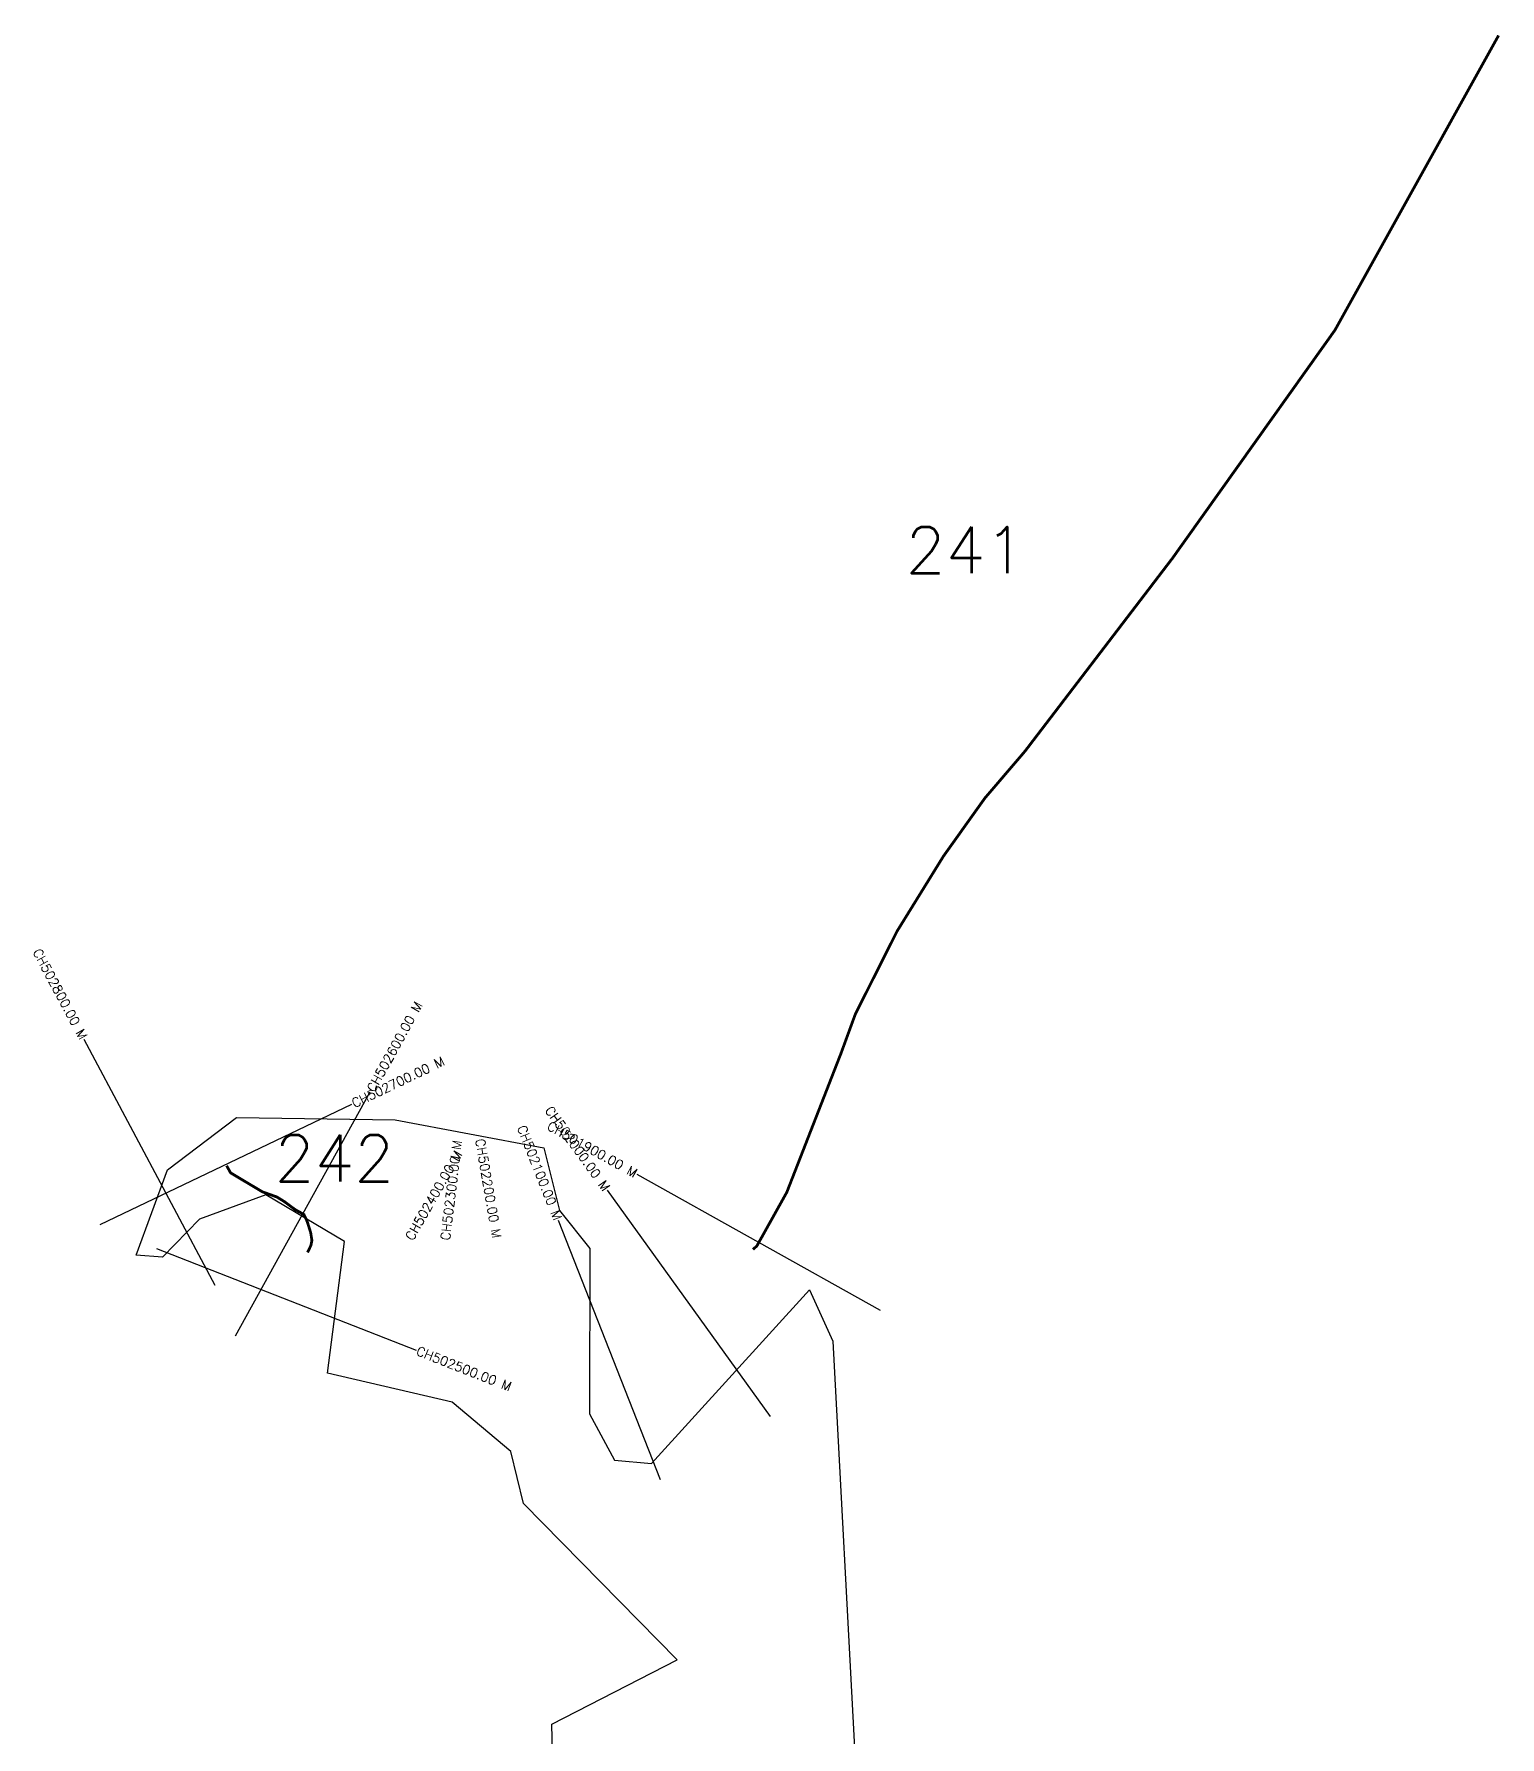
# Model space of a CAD drawing. Header units: metres. Extents: x 314786 to 317620, y 1881087 to 1885913.
# Drawn here: x 315981 to 317558, y 1884081 to 1885913 of the extents above; entities that cross this region are included whole.
import ezdxf
from ezdxf.enums import TextEntityAlignment as Align

# ---------------------------------------------------------------- set-up
doc = ezdxf.new("R2010")
doc.units = ezdxf.units.M
for name, color, linetype in [('ARTIFICIALLY PROTECTED', 4, 'Continuous'), ('CS', 134, 'Continuous'), ('CSMark', 6, 'Continuous'), ('village', 3, 'Continuous')]:
    doc.layers.add(name, color=color, linetype=linetype)
doc.styles.get("Standard").update_dxf_attribs({"font": 'simplex.shx'})

msp = doc.modelspace()

# ---------------------------------------------------------------- linework, layer by layer
at = {"layer": 'ARTIFICIALLY PROTECTED', "const_width": 3, "flags": 128}
for points in [[(317556.5, 1885911.4), (317526, 1885856.5), (317380.4, 1885594.3), (317205.6, 1885348.9), (317046.8, 1885141.1), (317003.7, 1885090.7), (316959.2, 1885028.3), (316909.3, 1884947.6), (316864.4, 1884858.4), (316849, 1884816.3), (316790.6, 1884666.6), (316758.4, 1884608.9), (316754.2, 1884605.1)], [(316275, 1884601.9), (316278.6, 1884609.5), (316279.7, 1884614.9), (316278.3, 1884623.5), (316274.6, 1884635.2), (316271.1, 1884642.8), (316261.5, 1884648.1), (316250.4, 1884656.4), (316242, 1884661.6), (316226.3, 1884667.2), (316192.2, 1884687.6), (316187.9, 1884695.3)]]:
    msp.add_lwpolyline(points, dxfattribs=at)
at = {"layer": 'CS'}
for p, q in [((316175.7, 1884566.4), (316034.7, 1884831.2)), ((316197.5, 1884512.1), (316342.2, 1884774.9)), ((316051.9, 1884631.9), (316322.5, 1884761.4)), ((316891.3, 1884539.3), (316629.5, 1884685.8)), ((316773, 1884425.3), (316597.8, 1884668.8)), ((316654.7, 1884357.1), (316545, 1884636.3)), ((316112.5, 1884606.3), (316391.9, 1884496.9))]:
    msp.add_line(p, q, dxfattribs=at)
at = {"layer": 'village', "color": 6}
msp.add_polyline3d([(316539.4, 1884032.4, 0), (316537.7, 1884094.5, 0), (316672.7, 1884163.6, 0), (316507.2, 1884331.8, 0), (316493.7, 1884387.9, 0), (316430.5, 1884440.7, 0), (316296.6, 1884472, 0), (316314.6, 1884613.6, 0), (316230, 1884664.1, 0), (316158.9, 1884637.9, 0), (316119, 1884597, 0), (316090.4, 1884599, 0), (316124.4, 1884691, 0), (316198.6, 1884747, 0), (316369.3, 1884744.8, 0), (316529.3, 1884714.4, 0), (316546.2, 1884646.9, 0), (316578.6, 1884606.2, 0), (316578.4, 1884428.3, 0), (316605.2, 1884378.5, 0), (316645.1, 1884374.7, 0), (316815, 1884561.7, 0), (316840.3, 1884506.6, 0), (316864.3, 1884055.4, 0)], dxfattribs=at)

# ---------------------------------------------------------------- texts
at = {"char_height": 50, "attachment_point": 1}
for s, insert in [('241', (316918.5, 1885382.8)), ('242', (316239.5, 1884728.4))]:
    msp.add_mtext_dynamic_manual_height_columns(s, width=84.374, gutter_width=1, heights=[74.2], dxfattribs=dict(at, insert=insert))
at = {"layer": 'CSMark'}
for s, rotation, p in [('CH502800.00 M', 298.0347, (316034.3, 1884832.1)), ('CH502000.00 M', 305.7366, (316597.2, 1884669.6)), ('CH502100.00 M', 291.4594, (316544.6, 1884637.2)), ('CH501900.00 M', 330.7724, (316628.7, 1884686.3)), ('CH502200.00 M', 279.7501, (316478.8, 1884617.4))]:
    msp.add_text(s, height=10, rotation=rotation, dxfattribs=at).set_placement(p, align=Align.MIDDLE_RIGHT)
for s, rotation, p in [('CH502600.00 M', 61.1757, (316342.6, 1884775.8)), ('CH502700.00 M', 25.563, (316323.4, 1884761.8)), ('CH502300.00 M', 83.0891, (316423, 1884615)), ('CH502400.00 M', 60.2723, (316383.9, 1884616.2)), ('CH502500.00 M', 338.6114, (316392.8, 1884496.6))]:
    msp.add_text(s, height=10, rotation=rotation, dxfattribs=at).set_placement(p, align=Align.MIDDLE_LEFT)

doc.saveas('drawing.dxf')
